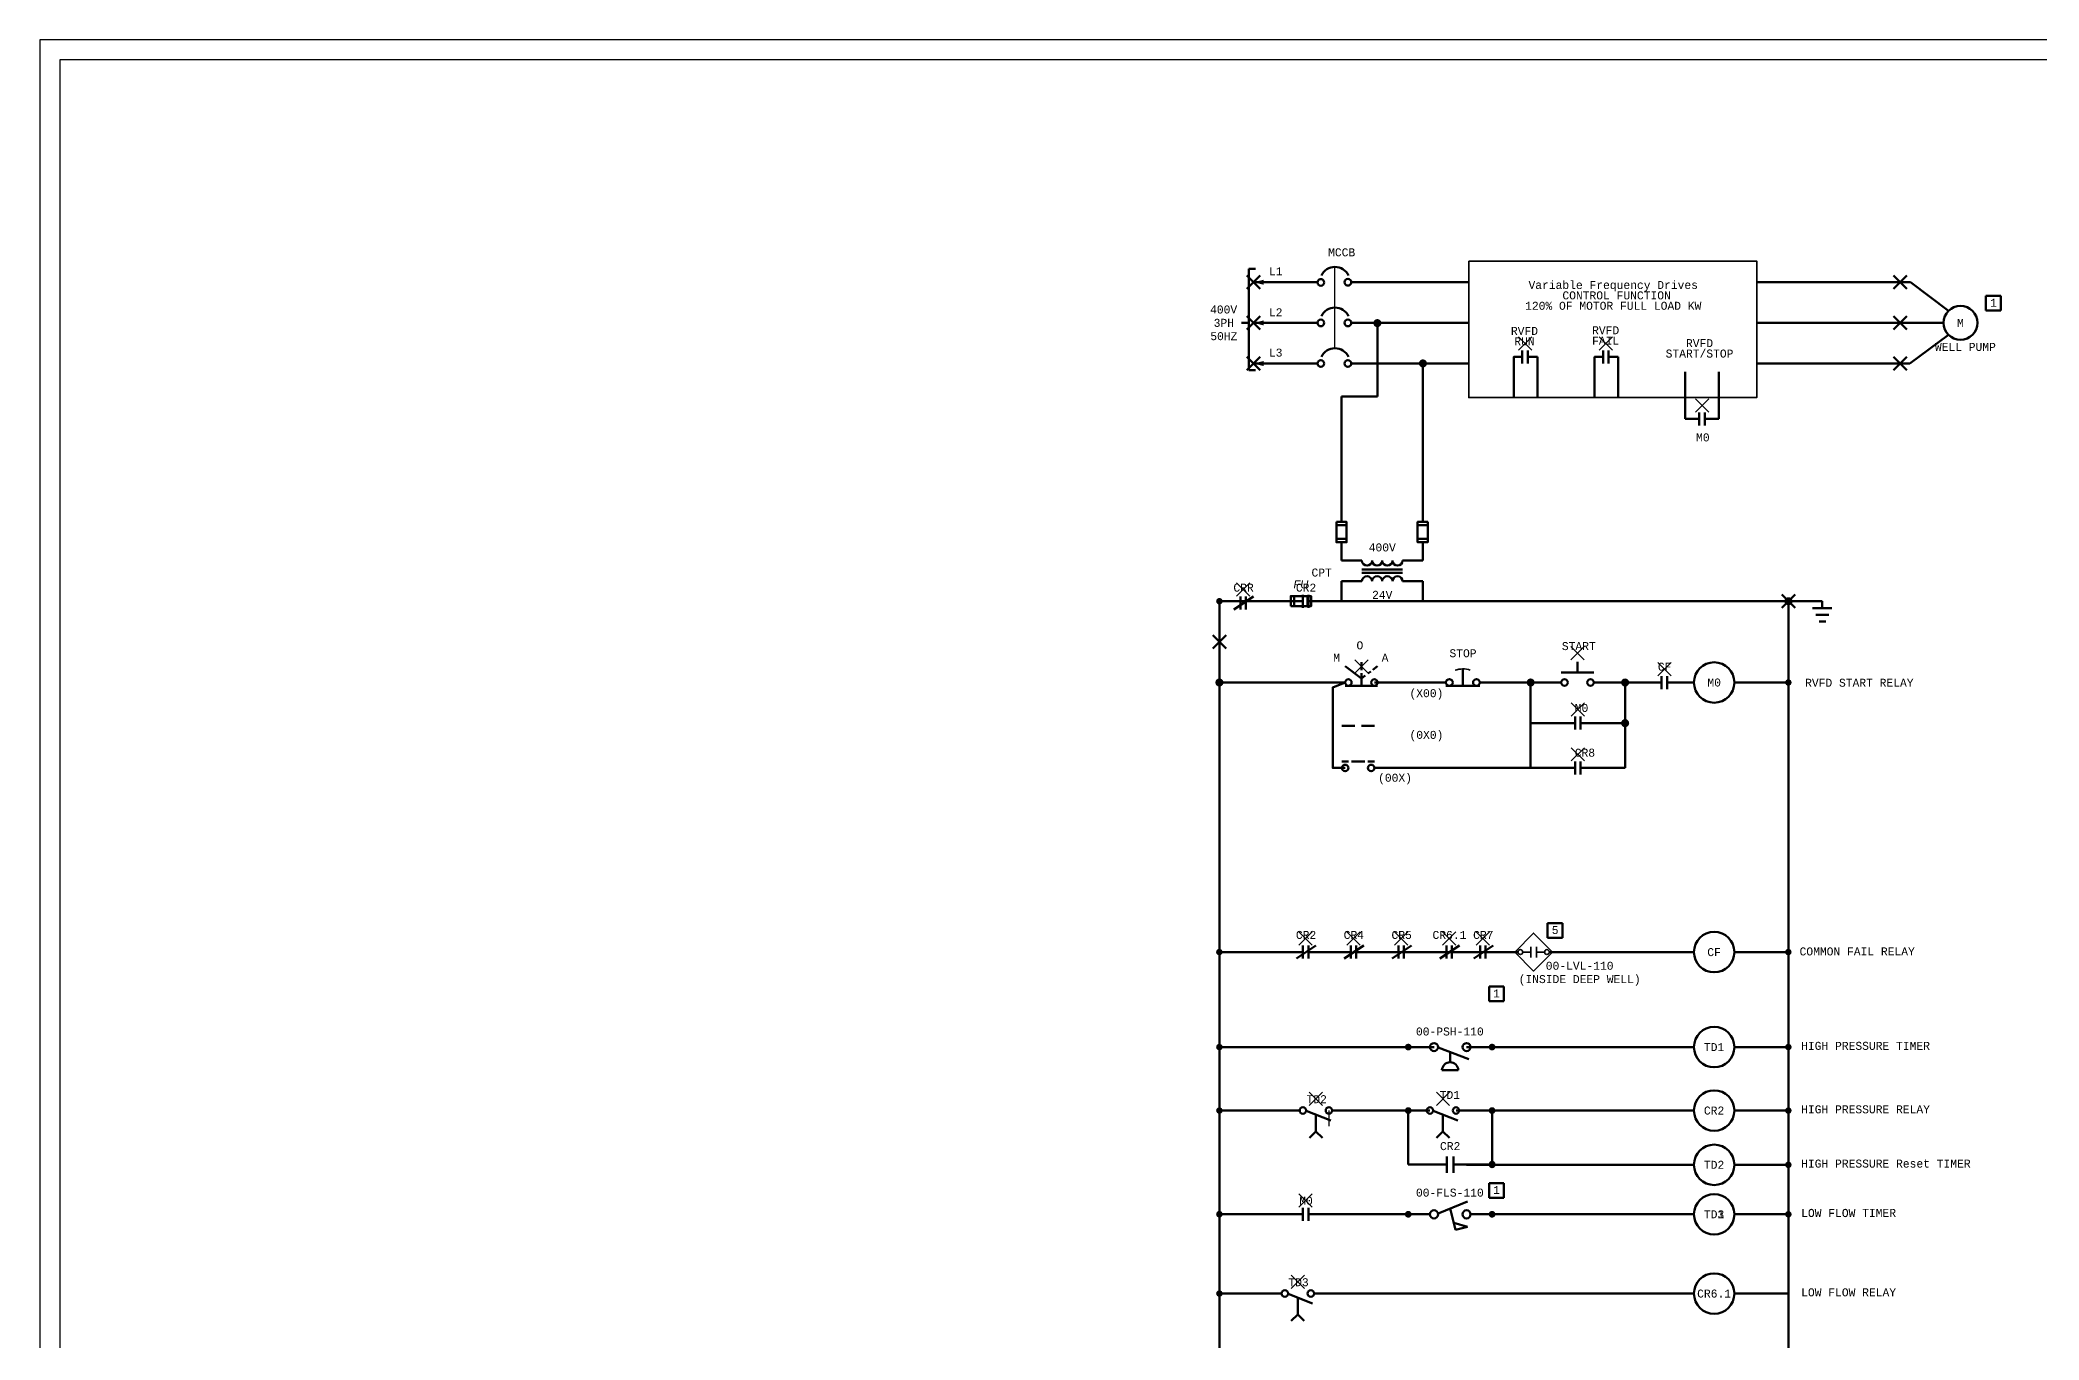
# Model space of a CAD drawing. Header units: inches. Extents: x 191440 to 383551, y 141448 to 284946.
# Drawn here: x 191784 to 191814.04, y 141509.04 to 141528.57 of the extents above; entities that cross this region are included whole.
import ezdxf
from ezdxf.enums import TextEntityAlignment as Align

# ---------------------------------------------------------------- set-up
doc = ezdxf.new("R2010")
doc.units = ezdxf.units.IN
doc.header["$MEASUREMENT"] = 0
doc.header["$PDMODE"] = 3
doc.header["$PDSIZE"] = 0.1
doc.linetypes.add('HIDDEN', pattern=[9.525, 6.35, -3.175])
for name, color, linetype, lineweight in [('E-ANNO-SYMB-1', 1, 'Continuous', 211), ('E-ANNO-TEXT-2', 7, 'Continuous', 211), ('E-ANNO-TEXT-2 @ 1 (1)', 7, 'Continuous', 211), ('E-SCHM-LINE', 4, 'Continuous', 50), ('E-SCHM-SYMB', 1, 'Continuous', 50)]:
    doc.layers.add(name, color=color, linetype=linetype, lineweight=lineweight)
doc.layers.add('G-NPLT', color=252, linetype='Continuous', lineweight=25, plot=False)
doc.styles.add('MONOSPACE', font='monosi.ttf', dxfattribs={"width": 0.9999})

# ---------------------------------------------------------------- blocks, each defined once
blk = doc.blocks.new('MOTOR_2')
at = {"layer": 'E-SCHM-SYMB', "linetype": 'Continuous', "lineweight": 50}
blk.add_circle((0.06, -2.53), 2.5, dxfattribs=at)
blk = doc.blocks.new('SCM04_2')
at = {"layer": 'E-SCHM-SYMB', "linetype": 'Continuous', "lineweight": 50}
for p, q in [((0, 0), (0, -25.4)), ((-36.576, -25.4), (36.576, -25.4)), ((25.4, -50.8), (-23.876, -50.8)), ((-11.176, -76.2), (14.224, -76.2))]:
    blk.add_line(p, q, dxfattribs=at)
blk = doc.blocks.new('DOT_2')
at = {"layer": 'E-SCHM-SYMB', "linetype": 'Continuous', "lineweight": 50}
h = blk.add_hatch(color=256, dxfattribs=at)
edge = h.paths.add_edge_path()
edge.add_arc((0.83, 0.12), 0.502, 0, 360)
blk = doc.blocks.new('CC_2')
at = {"layer": 'E-SCHM-SYMB', "linetype": 'Continuous', "lineweight": 50}
blk.add_blockref('DOT_2', (-0.832, -0.118), dxfattribs=at)
blk = doc.blocks.new('SCM01_2')
at = {"layer": 'E-SCHM-SYMB', "linetype": 'Continuous', "lineweight": 50, "xscale": 25.4, "yscale": 25.4, "zscale": 25.4}
blk.add_blockref('CC_2', (0, 0), dxfattribs=at)
blk = doc.blocks.new('SC02A')
at = {"layer": 'E-SCHM-SYMB', "linetype": 'Continuous', "lineweight": 50}
for p, q in [((76.1746, 46.9646), (76.1746, 96.52)), ((-0.0254, 46.9646), (152.3746, 46.9646))]:
    blk.add_line(p, q, dxfattribs=at)
for centre in [(15.24, 0), (137.16, 0)]:
    blk.add_circle(centre, 15.24, dxfattribs=at)
at = {"layer": 'E-SCHM-SYMB', "linetype": 'Continuous', "lineweight": 25}
blk.add_point((76.2, 137.8458), dxfattribs=at)
blk = doc.blocks.new('SC04E')
at = {"layer": 'E-SCHM-SYMB', "linetype": 'Continuous', "lineweight": 50}
for p, q in [((0, -30.48), (0, 30.48)), ((25.4, -30.48), (25.4, 30.48))]:
    blk.add_line(p, q, dxfattribs=at)
at = {"layer": 'E-SCHM-SYMB', "linetype": 'Continuous', "lineweight": 25}
blk.add_point((12.7, 63.5), dxfattribs=at)
blk = doc.blocks.new('SC04C')
at = {"layer": 'E-SCHM-SYMB', "linetype": 'Continuous', "lineweight": 50}
for p, q in [((-30.48, -30.48), (60.96, 30.48)), ((0, -30.48), (0, 30.48)), ((25.4, -30.48), (25.4, 30.48))]:
    blk.add_line(p, q, dxfattribs=at)
at = {"layer": 'E-SCHM-SYMB', "linetype": 'Continuous', "lineweight": 25}
blk.add_point((12.7, 63.5), dxfattribs=at)
blk = doc.blocks.new('SC02B')
at = {"layer": 'E-SCHM-SYMB', "linetype": 'Continuous', "lineweight": 50}
for p, q in [((76.2, -15.4432), (76.2, 34.1376)), ((0, -15.4432), (152.4, -15.4432))]:
    blk.add_line(p, q, dxfattribs=at)
for centre in [(15.24, 0), (137.16, 0)]:
    blk.add_circle(centre, 15.24, dxfattribs=at)
at = {"layer": 'E-SCHM-SYMB', "linetype": 'Continuous', "lineweight": 25}
blk.add_point((76.2, 75.4634), dxfattribs=at)
blk = doc.blocks.new('FUSE_3')
at = {"layer": 'E-SCHM-SYMB', "color": 1, "linetype": 'Continuous', "lineweight": 50}
for p, q in [((0.5, 0.75), (0.5, -0.75)), ((2.5, -0.75), (2.5, 0.75))]:
    blk.add_line(p, q, dxfattribs=at)
at = {"layer": 'E-SCHM-SYMB', "color": 1, "linetype": 'Continuous', "lineweight": 50, "flags": 128}
blk.add_lwpolyline([(0, -0.75), (0, 0.75), (3, 0.75), (3, -0.75), (0, -0.75)], dxfattribs=at)
blk = doc.blocks.new('*U263')
at = {"layer": 'E-SCHM-SYMB', "color": 1, "linetype": 'Continuous', "lineweight": 50}
for centre in [(-2.25, 0.38), (-0.75, 0.38), (0.75, 0.38), (2.25, 0.38)]:
    blk.add_arc(centre, 0.75, 180, 0, dxfattribs=at)
blk = doc.blocks.new('SC05D')
at = {"layer": 'E-SCHM-SYMB', "linetype": 'Continuous', "lineweight": 35}
for p, q in [((76.2, 0), (38.1, 0)), ((76.2, 25.4), (76.2, -25.4)), ((101.6, 25.4), (101.6, -25.4)), ((139.7, 0), (101.6, 0))]:
    blk.add_line(p, q, dxfattribs=at)
at = {"layer": 'E-SCHM-SYMB', "linetype": 'Continuous', "lineweight": 35, "flags": 128}
blk.add_lwpolyline([(0, 0), (88.9, 88.9), (177.8, 0), (88.9, -88.9)], close=True, dxfattribs=at)
at = {"layer": 'E-SCHM-SYMB', "linetype": 'Continuous', "lineweight": 35}
for centre in [(26.7, 0), (151.2, 0)]:
    blk.add_circle(centre, 11.4, dxfattribs=at)
blk = doc.blocks.new('SC04F')
at = {"layer": 'E-SCHM-SYMB', "linetype": 'Continuous', "lineweight": 50}
for p, q in [((30.4, -1.4), (145.6, -45.9)), ((76.1, -97.6), (76.1, -19))]:
    blk.add_line(p, q, dxfattribs=at)
at = {"layer": 'E-SCHM-SYMB', "linetype": 'Continuous', "lineweight": 50, "flags": 128}
blk.add_lwpolyline([(45.5, -128.2), (76.1, -97.6), (106.7, -128.2)], dxfattribs=at)
at = {"layer": 'E-SCHM-SYMB', "linetype": 'Continuous', "lineweight": 50}
for centre in [(15.2, 0), (137.2, 0)]:
    blk.add_circle(centre, 15.2, dxfattribs=at)
at = {"layer": 'E-SCHM-SYMB', "linetype": 'Continuous', "lineweight": 25}
blk.add_point((76.2, 54.4), dxfattribs=at)
blk = doc.blocks.new('SC06B')
at = {"layer": 'E-SCHM-SYMB', "linetype": 'Continuous', "lineweight": 50}
for p, q in [((30.6, -1.4), (145.7, -45.8)), ((76.2, -18.9), (76.2, -57)), ((44.9, -86.3), (105.8, -86.4))]:
    blk.add_line(p, q, dxfattribs=at)
for centre in [(15.2, 0), (137.2, 0)]:
    blk.add_circle(centre, 15.2, dxfattribs=at)
blk.add_arc((75.4, -87.5), 30.5, 2.02394, 177.82004, dxfattribs=at)

msp = doc.modelspace()

# ---------------------------------------------------------------- hatches: boundary and pattern name
at = {"layer": 'E-SCHM-SYMB', "linetype": 'Continuous', "lineweight": 50}
h = msp.add_hatch(color=1, dxfattribs=at)
edge = h.paths.add_edge_path()
edge.add_arc((191804.09743, 141524.32119), 0.06107, 0, 360)
h = msp.add_hatch(color=1, dxfattribs=at)
edge = h.paths.add_edge_path()
edge.add_arc((191804.78244, 141523.7159), 0.06107, 0, 360)
at = {"layer": 'E-SCHM-SYMB'}
h = msp.add_hatch(color=256, dxfattribs=at)
edge = h.paths.add_edge_path()
edge.add_arc((191801.72375, 141520.14302), 0.04903, 0, 360)
h = msp.add_hatch(color=256, dxfattribs=at)
edge = h.paths.add_edge_path()
edge.add_arc((191801.72375, 141520.14302), 0.04903, 0, 360)
h = msp.add_hatch(color=256, dxfattribs=at)
edge = h.paths.add_edge_path()
edge.add_arc((191801.72375, 141520.14302), 0.04903, 0, 360)
at = {"layer": 'E-SCHM-SYMB', "linetype": 'Continuous', "lineweight": 50}
h = msp.add_hatch(color=256, dxfattribs=at)
edge = h.paths.add_edge_path()
edge.add_arc((191810.27525, 141520.14277), 0.06107, 0, 360)
at = {"layer": 'E-SCHM-SYMB'}
h = msp.add_hatch(color=256, dxfattribs=at)
edge = h.paths.add_edge_path()
edge.add_arc((191810.27378, 141520.14299), 0.04903, 0, 360)
h = msp.add_hatch(color=256, dxfattribs=at)
edge = h.paths.add_edge_path()
edge.add_arc((191810.27378, 141520.14299), 0.04903, 0, 360)
h = msp.add_hatch(color=256, dxfattribs=at)
edge = h.paths.add_edge_path()
edge.add_arc((191810.27378, 141520.14299), 0.04903, 0, 360)
h = msp.add_hatch(color=256, dxfattribs=at)
edge = h.paths.add_edge_path()
edge.add_arc((191810.27378, 141520.14299), 0.04903, 0, 360)
h = msp.add_hatch(color=256, dxfattribs=at)
edge = h.paths.add_edge_path()
edge.add_arc((191810.27378, 141520.14299), 0.04903, 0, 360)
h = msp.add_hatch(color=256, dxfattribs=at)
edge = h.paths.add_edge_path()
edge.add_arc((191801.72365, 141518.92162), 0.06107, 0, 360)
h = msp.add_hatch(color=256, dxfattribs=at)
edge = h.paths.add_edge_path()
edge.add_arc((191806.40091, 141518.92162), 0.06107, 0, 360)
h = msp.add_hatch(color=256, dxfattribs=at)
edge = h.paths.add_edge_path()
edge.add_arc((191807.82091, 141518.92162), 0.06107, 0, 360)
h = msp.add_hatch(color=256, dxfattribs=at)
edge = h.paths.add_edge_path()
edge.add_arc((191810.27378, 141518.92162), 0.04903, 0, 360)
h = msp.add_hatch(color=256, dxfattribs=at)
edge = h.paths.add_edge_path()
edge.add_arc((191807.82091, 141518.31089), 0.06107, 0, 360)
h = msp.add_hatch(color=256, dxfattribs=at)
edge = h.paths.add_edge_path()
edge.add_arc((191801.72283, 141514.87152), 0.04903, 0, 360)
h = msp.add_hatch(color=256, dxfattribs=at)
edge = h.paths.add_edge_path()
edge.add_arc((191810.27296, 141514.87152), 0.04903, 0, 360)
h = msp.add_hatch(color=256, dxfattribs=at)
edge = h.paths.add_edge_path()
edge.add_arc((191801.72375, 141513.44444), 0.04903, 0, 360)
h = msp.add_hatch(color=256, dxfattribs=at)
edge = h.paths.add_edge_path()
edge.add_arc((191804.56177, 141513.44441), 0.05107, 0, 360)
h = msp.add_hatch(color=256, dxfattribs=at)
edge = h.paths.add_edge_path()
edge.add_arc((191805.82141, 141513.44441), 0.05107, 0, 360)
h = msp.add_hatch(color=256, dxfattribs=at)
edge = h.paths.add_edge_path()
edge.add_arc((191810.27378, 141513.44441), 0.04903, 0, 360)
h = msp.add_hatch(color=256, dxfattribs=at)
edge = h.paths.add_edge_path()
edge.add_arc((191801.72375, 141512.49082), 0.04903, 0, 360)
h = msp.add_hatch(color=256, dxfattribs=at)
edge = h.paths.add_edge_path()
edge.add_arc((191804.56177, 141512.49079), 0.05107, 0, 360)
h = msp.add_hatch(color=256, dxfattribs=at)
edge = h.paths.add_edge_path()
edge.add_arc((191805.82141, 141512.49079), 0.05107, 0, 360)
h = msp.add_hatch(color=256, dxfattribs=at)
edge = h.paths.add_edge_path()
edge.add_arc((191810.27378, 141512.49079), 0.04903, 0, 360)
h = msp.add_hatch(color=256, dxfattribs=at)
edge = h.paths.add_edge_path()
edge.add_arc((191805.82141, 141511.68501), 0.05107, 0, 360)
h = msp.add_hatch(color=256, dxfattribs=at)
edge = h.paths.add_edge_path()
edge.add_arc((191805.82141, 141511.67559), 0.05107, 0, 360)
h = msp.add_hatch(color=256, dxfattribs=at)
edge = h.paths.add_edge_path()
edge.add_arc((191810.27378, 141511.67559), 0.04903, 0, 360)
h = msp.add_hatch(color=256, dxfattribs=at)
edge = h.paths.add_edge_path()
edge.add_arc((191801.72375, 141510.93482), 0.04903, 0, 360)
h = msp.add_hatch(color=256, dxfattribs=at)
edge = h.paths.add_edge_path()
edge.add_arc((191801.72375, 141510.93205), 0.04903, 0, 360)
h = msp.add_hatch(color=256, dxfattribs=at)
edge = h.paths.add_edge_path()
edge.add_arc((191801.72375, 141510.93205), 0.04903, 0, 360)
h = msp.add_hatch(color=256, dxfattribs=at)
edge = h.paths.add_edge_path()
edge.add_arc((191804.56177, 141510.93202), 0.05107, 0, 360)
h = msp.add_hatch(color=256, dxfattribs=at)
edge = h.paths.add_edge_path()
edge.add_arc((191804.56177, 141510.93202), 0.05107, 0, 360)
h = msp.add_hatch(color=256, dxfattribs=at)
edge = h.paths.add_edge_path()
edge.add_arc((191805.82141, 141510.93202), 0.05107, 0, 360)
h = msp.add_hatch(color=256, dxfattribs=at)
edge = h.paths.add_edge_path()
edge.add_arc((191805.82141, 141510.93202), 0.05107, 0, 360)
h = msp.add_hatch(color=256, dxfattribs=at)
edge = h.paths.add_edge_path()
edge.add_arc((191810.27378, 141510.93202), 0.04903, 0, 360)
h = msp.add_hatch(color=256, dxfattribs=at)
edge = h.paths.add_edge_path()
edge.add_arc((191810.27378, 141510.93202), 0.04903, 0, 360)
h = msp.add_hatch(color=256, dxfattribs=at)
edge = h.paths.add_edge_path()
edge.add_arc((191801.72375, 141509.74124), 0.04903, 0, 360)

# ---------------------------------------------------------------- linework, layer by layer
at = {"color": 1, "linetype": 'HIDDEN', "ltscale": 0.1}
msp.add_line((191803.36998, 141512.49087), (191803.36998, 141512.25721), dxfattribs=at)
msp.add_lwpolyline([(191841.5, 141528.57459), (191784, 141528.57459), (191784, 141489.07459), (191841.5, 141489.07459), (191841.5, 141528.57459)])
msp.add_lwpolyline([(191841.2, 141528.27459), (191784.3, 141528.27459), (191784.3, 141489.37459), (191841.2, 141489.37459)], close=True)
at = {"layer": 'E-ANNO-SYMB-1'}
for p, q in [((191802.26561, 141525.13869), (191802.16383, 141525.13869)), ((191802.16383, 141525.13869), (191802.16383, 141523.61188)), ((191802.16383, 141524.32602), (191802.05461, 141524.32602)), ((191802.16383, 141523.61188), (191802.26561, 141523.61188))]:
    msp.add_line(p, q, dxfattribs=at)
at = {"layer": 'E-SCHM-LINE'}
for p, q in [((191802.23849, 141524.93511), (191803.19722, 141524.93511)), ((191805.4706, 141524.9356), (191803.70615, 141524.9356)), ((191810.5926, 141524.93527, -45.34939), (191809.79946, 141524.93527, -45.34939)), ((191810.5926, 141524.93527, -45.34939), (191812.10878, 141524.93511, 45.34939)), ((191812.10878, 141524.93511, 45.34939), (191812.68022, 141524.50432, 45.34939)), ((191802.23849, 141524.32439), (191803.19722, 141524.32439)), ((191805.4706, 141524.32585), (191803.70587, 141524.32585)), ((191804.09743, 141524.32585), (191804.09743, 141523.21716)), ((191809.79946, 141524.32444, 45.34939), (191810.59232, 141524.32439, 45.34939)), ((191810.59232, 141524.32439, 45.34939), (191812.60569, 141524.32439, 45.34939)), ((191812.101, 141523.71366, 45.34939), (191812.68022, 141524.14445, 45.34939)), ((191802.23849, 141523.71366), (191803.19722, 141523.71366)), ((191805.4706, 141523.71421), (191803.70633, 141523.71421)), ((191804.78239, 141523.71548), (191804.78239, 141521.33532)), ((191806.148, 141523.5982, -45.34939), (191806.148, 141523.20283, -45.34939)), ((191806.35752, 141523.81354, -45.34939), (191806.50355, 141523.81354, -45.34939)), ((191806.50355, 141523.81354, -45.34939), (191806.50355, 141523.5982, -45.34939)), ((191806.50355, 141523.5982, -45.34939), (191806.50355, 141523.20283, -45.34939)), ((191807.3615, 141523.5982, -45.34939), (191807.3615, 141523.20283, -45.34939)), ((191807.57103, 141523.81354, -45.34939), (191807.71706, 141523.81354, -45.34939)), ((191807.71706, 141523.81354, -45.34939), (191807.71706, 141523.5982, -45.34939)), ((191807.71706, 141523.5982, -45.34939), (191807.71706, 141523.20283, -45.34939)), ((191810.59277, 141523.71366, 45.34939), (191809.79946, 141523.71366, 45.34939)), ((191810.59277, 141523.71366, 45.34939), (191812.101, 141523.71366, 45.34939)), ((191808.7237, 141522.88151, -45.34939), (191808.7237, 141523.58762, -45.34939)), ((191809.2306, 141522.88151, -45.34939), (191809.2306, 141523.58762, -45.34939)), ((191803.55855, 141523.21716), (191803.55855, 141521.33532)), ((191804.09743, 141523.21716), (191803.55855, 141523.21716)), ((191808.93565, 141522.88151, -45.34939), (191808.7237, 141522.88151, -45.34939)), ((191809.2306, 141522.88151, -45.34939), (191809.01708, 141522.88151, -45.34939)), ((191803.55855, 141520.75379), (191803.55855, 141521.02996)), ((191804.77926, 141521.02996), (191804.77926, 141520.75379)), ((191803.55781, 141520.44178), (191803.55781, 141520.14306)), ((191804.77926, 141520.14307), (191804.77926, 141520.44178)), ((191802.04019, 141520.14306), (191801.72365, 141520.14306)), ((191801.72365, 141492.38517), (191801.72365, 141520.14306)), ((191802.04019, 141520.14306), (191801.72365, 141520.14306)), ((191802.04019, 141520.14306), (191801.72365, 141520.14306)), ((191802.97912, 141520.14306), (191801.72365, 141520.14306)), ((191802.97912, 141520.14306), (191801.72365, 141520.14306)), ((191802.97912, 141520.14306), (191801.72365, 141520.14306)), ((191802.4612, 141520.14306), (191801.72365, 141520.14306)), ((191802.4612, 141520.14306), (191801.72365, 141520.14306)), ((191802.79565, 141520.14306), (191802.12162, 141520.14306)), ((191802.97912, 141520.14306), (191802.12162, 141520.14306)), ((191802.97912, 141520.14306), (191802.12162, 141520.14306)), ((191803.06055, 141520.14299), (191804.88848, 141520.14299)), ((191803.06055, 141520.14299), (191804.88848, 141520.14299)), ((191803.06055, 141520.14299), (191805.4992, 141520.14299)), ((191803.06055, 141520.14299), (191805.4992, 141520.14299)), ((191803.06055, 141520.14299), (191805.4992, 141520.14299)), ((191803.55781, 141520.14306), (191803.10101, 141520.14306)), ((191804.77926, 141520.14306), (191810.27525, 141520.14306)), ((191805.4992, 141520.14299), (191808.85477, 141520.14299)), ((191805.4992, 141520.14299), (191808.85477, 141520.14299)), ((191805.4992, 141520.14299), (191808.85477, 141520.14299)), ((191805.4992, 141520.14299), (191808.85477, 141520.14299)), ((191805.4992, 141520.14299), (191808.85477, 141520.14299)), ((191809.46244, 141520.14299), (191810.27378, 141520.14299)), ((191809.46244, 141520.14299), (191810.27378, 141520.14299)), ((191809.46244, 141520.14299), (191810.27378, 141520.14299)), ((191809.46244, 141520.14299), (191810.27378, 141520.14299)), ((191809.46244, 141520.14299), (191810.27378, 141520.14299)), ((191810.2732, 141520.14175), (191810.78213, 141520.14175)), ((191810.27378, 141492.38517), (191810.27525, 141520.14306)), ((191802.40207, 141518.92162), (191801.71925, 141518.92162)), ((191803.61281, 141518.92162), (191802.35354, 141518.92162)), ((191804.05253, 141518.92162), (191805.12834, 141518.92162)), ((191805.63728, 141518.92162), (191806.86055, 141518.92162)), ((191806.40091, 141517.6376), (191806.40091, 141518.92162)), ((191807.34913, 141518.92162), (191808.17203, 141518.92162)), ((191807.38537, 141518.92162), (191807.82091, 141518.92162)), ((191807.38537, 141518.92162), (191807.82091, 141518.92162)), ((191807.82091, 141517.6376), (191807.82091, 141518.92162)), ((191807.82091, 141518.92162), (191808.36955, 141518.92162)), ((191807.90234, 141518.92162), (191808.36955, 141518.92162)), ((191808.45098, 141518.92162), (191808.85477, 141518.92162)), ((191809.46244, 141518.92162), (191810.27378, 141518.92162)), ((191807.06768, 141518.31089), (191806.40091, 141518.31089)), ((191807.14911, 141518.31089), (191807.82091, 141518.31089)), ((191804.0529, 141517.6376), (191807.06768, 141517.6376)), ((191807.14911, 141517.6376), (191807.82091, 141517.6376)), ((191810.27506, 141494.565), (191810.27506, 141516.3273)), ((191802.97912, 141514.87152), (191801.72283, 141514.87152)), ((191803.06055, 141514.87164), (191803.69755, 141514.87164)), ((191806.2101, 141514.87152), (191803.77898, 141514.87152)), ((191808.85477, 141514.87152), (191806.68239, 141514.87152)), ((191810.27293, 141514.87152), (191809.46244, 141514.87152)), ((191803.06055, 141513.44441), (191801.72365, 141513.44448)), ((191803.06055, 141513.44441), (191804.94955, 141513.44441)), ((191805.43813, 141513.44441), (191808.85477, 141513.44441)), ((191809.46244, 141513.44441), (191810.27378, 141513.44441)), ((191802.93026, 141512.49087), (191801.72365, 141512.49087)), ((191803.41884, 141512.49079), (191804.88848, 141512.49079)), ((191804.56177, 141511.67892), (191804.56177, 141512.49079)), ((191805.27934, 141512.49079), (191808.85477, 141512.49079)), ((191805.82141, 141511.67892), (191805.82141, 141512.49079)), ((191809.46244, 141512.49079), (191810.27378, 141512.49079)), ((191805.1409, 141511.67892), (191804.56177, 141511.67892)), ((191805.24228, 141511.67892), (191805.82141, 141511.67892)), ((191805.43813, 141511.67559), (191808.85477, 141511.67559)), ((191809.46244, 141511.67559), (191810.27378, 141511.67559)), ((191802.97912, 141510.93209), (191801.72365, 141510.93209)), ((191802.97912, 141510.93209), (191801.72365, 141510.93209)), ((191803.06055, 141510.93202), (191804.88848, 141510.93202)), ((191803.06055, 141510.93202), (191804.88848, 141510.93202)), ((191805.4992, 141510.93202), (191808.85477, 141510.93202)), ((191805.4992, 141510.93202), (191808.85477, 141510.93202)), ((191809.46244, 141510.93202), (191810.27378, 141510.93202)), ((191809.46244, 141510.93202), (191810.27378, 141510.93202)), ((191802.65738, 141509.74128), (191801.72365, 141509.74128)), ((191803.14596, 141509.74121), (191804.88848, 141509.74121)), ((191804.88848, 141509.74121), (191808.85477, 141509.74121)), ((191809.46244, 141509.74121), (191810.27378, 141509.74121))]:
    msp.add_line(p, q, dxfattribs=at)
at = {"layer": 'E-SCHM-LINE', "elevation": -45.34939, "flags": 128}
for points in [[(191806.27609, 141523.81354), (191806.148, 141523.81354), (191806.148, 141523.5982)], [(191807.4896, 141523.81354), (191807.3615, 141523.81354), (191807.3615, 141523.5982)]]:
    msp.add_lwpolyline(points, dxfattribs=at)
at = {"layer": 'E-SCHM-LINE'}
for points in [[(191802.39117, 141524.89694), (191802.23849, 141524.93511), (191802.39117, 141524.97328)], [(191802.39117, 141524.28622), (191802.23849, 141524.32439), (191802.39117, 141524.36256)], [(191802.39117, 141523.67549), (191802.23849, 141523.71366), (191802.39117, 141523.75184)]]:
    msp.add_solid(points, dxfattribs=at)
at = {"layer": 'E-SCHM-SYMB', "linetype": 'HIDDEN', "lineweight": 25}
msp.add_line((191803.45994, 141523.94279), (191803.45994, 141525.16424), dxfattribs=at)
at = {"layer": 'E-SCHM-SYMB'}
for p, q in [((191813.24388, 141524.73166, 45.34939), (191813.24388, 141524.50989, 45.34939)), ((191813.24388, 141524.73166, 45.34939), (191813.46565, 141524.73166, 45.34939)), ((191813.46565, 141524.50989, 45.34939), (191813.24388, 141524.50989, 45.34939)), ((191813.46565, 141524.73166, 45.34939), (191813.46565, 141524.50989, 45.34939)), ((191803.85708, 141518.98289), (191803.61279, 141519.16611)), ((191803.85708, 141519.10575), (191803.85708, 141519.22662)), ((191803.95327, 141519.05506), (191803.99908, 141519.08936)), ((191804.03022, 141519.11267), (191804.10137, 141519.16611)), ((191803.85708, 141518.98289), (191803.85708, 141519.0631)), ((191803.85708, 141518.98289), (191803.9148, 141519.02605)), ((191806.65661, 141515.30696), (191806.65661, 141515.08519)), ((191806.65661, 141515.30696), (191806.87838, 141515.30696)), ((191806.87838, 141515.30696), (191806.87838, 141515.08519)), ((191806.87838, 141515.08519), (191806.65661, 141515.08519)), ((191805.77612, 141514.35461), (191805.77612, 141514.13284)), ((191805.77612, 141514.35461), (191805.99789, 141514.35461)), ((191805.99789, 141514.35461), (191805.99789, 141514.13284)), ((191805.99789, 141514.13284), (191805.77612, 141514.13284)), ((191805.1409, 141511.55727), (191805.1409, 141511.80058)), ((191805.1409, 141511.55727), (191805.1409, 141511.80058)), ((191805.24228, 141511.55727), (191805.24228, 141511.80058)), ((191805.24228, 141511.55727), (191805.24228, 141511.80058)), ((191805.77612, 141511.40185), (191805.77612, 141511.18008)), ((191805.77612, 141511.40185), (191805.99789, 141511.40185)), ((191805.99789, 141511.40185), (191805.99789, 141511.18008)), ((191805.99789, 141511.18008), (191805.77612, 141511.18008)), ((191805.99789, 141511.18008), (191805.77612, 141511.18008))]:
    msp.add_line(p, q, dxfattribs=at)
at = {"layer": 'E-SCHM-SYMB', "color": 1, "linetype": 'Continuous', "lineweight": 50}
for p, q in [((191803.86569, 141520.75379), (191803.55855, 141520.75379)), ((191803.86569, 141520.62039), (191804.47641, 141520.62039)), ((191804.47641, 141520.75379), (191804.77926, 141520.75379)), ((191803.86569, 141520.44178), (191803.55781, 141520.44178)), ((191803.86569, 141520.5695), (191804.47641, 141520.5695)), ((191804.47641, 141520.44178), (191804.77926, 141520.44178))]:
    msp.add_line(p, q, dxfattribs=at)
at = {"layer": 'E-SCHM-SYMB', "linetype": 'Continuous', "lineweight": 50}
for p, q in [((191802.97912, 141520.04535), (191802.97912, 141520.24078)), ((191802.97912, 141520.04535), (191802.97912, 141520.24078)), ((191802.97912, 141520.04535), (191802.97912, 141520.24078)), ((191802.97912, 141520.04535), (191802.97912, 141520.24078)), ((191802.97912, 141520.04535), (191802.97912, 141520.24078)), ((191803.06055, 141520.04535), (191803.06055, 141520.24078)), ((191803.06055, 141520.04535), (191803.06055, 141520.24078)), ((191803.06055, 141520.04535), (191803.06055, 141520.24078)), ((191803.06055, 141520.04535), (191803.06055, 141520.24078)), ((191803.06055, 141520.04535), (191803.06055, 141520.24078)), ((191805.38281, 141518.87004), (191805.38281, 141519.12598)), ((191805.12834, 141518.87004), (191805.63728, 141518.87004)), ((191803.56404, 141518.27133), (191803.75947, 141518.27133)), ((191803.85718, 141518.27133), (191804.05261, 141518.27133)), ((191803.56432, 141517.73548), (191803.66285, 141517.73548)), ((191803.70674, 141517.73548), (191803.91113, 141517.73548)), ((191803.95258, 141517.73548), (191804.0529, 141517.73548)), ((191802.97912, 141510.83438), (191802.97912, 141511.02981)), ((191802.97912, 141510.83438), (191802.97912, 141511.02981)), ((191803.06055, 141510.83438), (191803.06055, 141511.02981)), ((191803.06055, 141510.83438), (191803.06055, 141511.02981)), ((191805.00922, 141510.94425), (191805.4502, 141511.12473)), ((191805.00922, 141510.94425), (191805.4502, 141511.12473)), ((191805.19385, 141511.01961), (191805.27266, 141510.69833)), ((191805.19385, 141511.01961), (191805.27266, 141510.69833)), ((191805.45398, 141510.74279), (191805.24711, 141510.80297)), ((191805.45398, 141510.74279), (191805.24711, 141510.80297)), ((191805.27277, 141510.69835), (191805.45398, 141510.74279)), ((191805.27277, 141510.69835), (191805.45398, 141510.74279))]:
    msp.add_line(p, q, dxfattribs=at)
at = {"layer": 'E-SCHM-SYMB', "color": 1, "lineweight": 35, "elevation": -45.34939, "flags": 128}
msp.add_lwpolyline([(191805.4706, 141525.25235), (191809.79946, 141525.25235), (191809.79946, 141523.20283), (191805.4706, 141523.20283)], close=True, dxfattribs=at)
at = {"layer": 'E-SCHM-SYMB', "flags": 128}
msp.add_lwpolyline([(191803.61318, 141518.92012), (191803.42791, 141518.84887), (191803.42791, 141517.6376), (191803.61343, 141517.6376)], dxfattribs=at)
at = {"layer": 'E-SCHM-SYMB', "linetype": 'Continuous', "lineweight": 50}
for centre, radius in [((191803.24811, 141524.93235), 0.05089), ((191803.65526, 141524.93511), 0.05089), ((191803.24811, 141524.32439), 0.05089), ((191803.65526, 141524.32439), 0.05089), ((191803.24811, 141523.71366), 0.05089), ((191803.65526, 141523.71366), 0.05089), ((191805.17923, 141518.92162), 0.05089), ((191805.58638, 141518.92162), 0.05089), ((191803.61318, 141517.6376), 0.04886), ((191804.00404, 141517.6376), 0.04886), ((191804.94955, 141510.93202), 0.06107), ((191804.94955, 141510.93202), 0.06107), ((191805.43813, 141510.93202), 0.06107), ((191805.43813, 141510.93202), 0.06107)]:
    msp.add_circle(centre, radius, dxfattribs=at)
at = {"layer": 'E-SCHM-SYMB'}
for centre in [(191809.1586, 141518.92162), (191809.1586, 141514.87152), (191809.1586, 141513.44441), (191809.1586, 141512.49079), (191809.1586, 141511.67559), (191809.1586, 141510.93202), (191809.1586, 141510.93202), (191809.1586, 141509.74121)]:
    msp.add_circle(centre, 0.30384, dxfattribs=at)
at = {"layer": 'E-SCHM-SYMB', "linetype": 'Continuous', "lineweight": 50}
for centre in [(191803.45994, 141524.93776), (191803.45994, 141524.32704), (191803.45994, 141523.71632)]:
    msp.add_arc(centre, 0.22648, 25.989233, 154.010767, dxfattribs=at)
at = {"layer": 'E-SCHM-SYMB', "color": 1, "linetype": 'Continuous', "lineweight": 50}
for centre in [(191803.94203, 141520.44178), (191804.09475, 141520.44216), (191804.24739, 141520.44227), (191804.40007, 141520.44178)]:
    msp.add_arc(centre, 0.07634, 0, 180, dxfattribs=at)
at = {"layer": 'E-SCHM-SYMB', "linetype": 'Continuous', "lineweight": 35}
msp.add_ellipse((191805.38281, 141518.9562), major_axis=(-0.24579, 0), ratio=0.69099549, start_param=4.24934231, end_param=5.20735852, dxfattribs=at)
at = {"layer": 'E-SCHM-SYMB', "linetype": 'Continuous', "lineweight": 25}
msp.add_point((191803.01984, 141511.13844), dxfattribs=at)
at = {"layer": 'G-NPLT', "linetype": 'Continuous', "lineweight": 158}
for p in [(191802.23849, 141524.93511), (191811.9521, 141524.93511, 45.34939), (191802.23849, 141524.32439), (191811.9521, 141524.32439, 45.34939), (191802.23849, 141523.71366), (191811.9521, 141523.71366, 45.34939), (191810.27378, 141520.14306), (191801.72365, 141519.53234)]:
    msp.add_point(p, dxfattribs=at)

# ---------------------------------------------------------------- block references
at = {"layer": 'E-SCHM-SYMB', "linetype": 'Continuous', "lineweight": 50}
for name, p, xscale, yscale, zscale in [('MOTOR_2', (191812.85436, 141524.58211, 45.34939), 0.1017872406596777, 0.1017872406596777, 0.1017872406596777), ('SC04E', (191806.27609, 141523.81236, -45.34939), 0.003205897343612051, 0.003205897343612051, 0.003205897343612051), ('SC04E', (191807.4896, 141523.81236, -45.34939), 0.003205897343612051, 0.003205897343612051, 0.003205897343612051), ('SC04E', (191808.93565, 141522.87952, -45.34939), 0.003205897343612051, 0.003205897343612051, 0.003205897343612051), ('SC04C', (191802.04019, 141520.11653), 0.003205897343612051, 0.003205897343612051, 0.003205897343612051), ('SCM01_2', (191810.27126, 141520.14175), 0.004007371679514703, 0.004007371679514703, 0.004007371679514703), ('SCM04_2', (191810.78213, 141520.14175), 0.004007371679514703, 0.004007371679514703, 0.004007371679514703), ('SC04E', (191808.36955, 141518.92032), 0.003205897343612051, 0.003205897343612051, 0.003205897343612051), ('SC04E', (191807.06768, 141518.31089), 0.003205897343612051, 0.003205897343612051, 0.003205897343612051), ('SC04E', (191807.06768, 141517.639), 0.003205897343612051, 0.003205897343612051, 0.003205897343612051), ('SC04C', (191802.97912, 141514.87164), 0.003205897343612051, 0.003205897343612051, 0.003205897343612051), ('SC04C', (191803.69755, 141514.87157), 0.003205897343612051, 0.003205897343612051, 0.003205897343612051), ('SC04C', (191804.41597, 141514.87144), 0.003205897343612051, 0.003205897343612051, 0.003205897343612051), ('SC04C', (191805.1344, 141514.87137), 0.003205897343612051, 0.003205897343612051, 0.003205897343612051), ('SC04C', (191805.64252, 141514.87137), 0.003205897343612051, 0.003205897343612051, 0.003205897343612051), ('SC04F', (191802.93026, 141512.49087), 0.003205897343612051, 0.003205897343612051, 0.003205897343612051), ('SC04F', (191804.83962, 141512.49079), 0.003205897343612051, 0.003205897343612051, 0.003205897343612051), ('SC04F', (191802.65738, 141509.74121), 0.003205897343612051, 0.003205897343612051, 0.003205897343612051)]:
    msp.add_blockref(name, p, dxfattribs=dict(at, xscale=xscale, yscale=yscale, zscale=zscale))
at = {"layer": 'E-SCHM-SYMB', "color": 1, "linetype": 'Continuous', "lineweight": 50, "xscale": 0.1017872406596777, "yscale": 0.1017872406596777, "zscale": 0.1017872406596777, "rotation": 270}
msp.add_blockref('FUSE_3', (191803.55855, 141521.33532), dxfattribs=at)
at = {"layer": 'E-SCHM-SYMB', "color": 1, "linetype": 'Continuous', "lineweight": 50, "extrusion": (0, 0, -1), "xscale": 0.1017872406596777, "yscale": 0.1017872406596777, "zscale": 0.1017872406596777, "rotation": 270}
msp.add_blockref('FUSE_3', (-191804.77926, 141521.33532), dxfattribs=at)
at = {"layer": 'E-SCHM-SYMB', "color": 1, "linetype": 'Continuous', "lineweight": 50, "xscale": 0.1017872406596777, "yscale": 0.1017872406596777, "zscale": 0.1017872406596777}
for name, p in [('*U263', (191804.17095, 141520.71552)), ('FUSE_3', (191802.79565, 141520.14306))]:
    msp.add_blockref(name, p, dxfattribs=at)
at = {"layer": 'E-SCHM-SYMB', "linetype": 'Continuous', "lineweight": 25, "xscale": 0.003205897343612051, "yscale": 0.003205897343612051, "zscale": 0.003205897343612051}
for name, p in [('SC02A', (191806.86055, 141518.92162)), ('SC02B', (191803.61281, 141518.92162))]:
    msp.add_blockref(name, p, dxfattribs=at)
at = {"layer": 'E-SCHM-SYMB', "linetype": 'Continuous', "lineweight": 35, "xscale": 0.003205897343612051, "yscale": 0.003205897343612051, "zscale": 0.003205897343612051}
msp.add_blockref('SC05D', (191806.161, 141514.87152), dxfattribs=at)
at = {"layer": 'E-SCHM-SYMB', "xscale": 0.004007371679514703, "yscale": 0.004007371679514703, "zscale": 0.004007371679514703}
msp.add_blockref('SC06B', (191804.88848, 141513.44441), dxfattribs=at)

# ---------------------------------------------------------------- texts
at = {"layer": 'E-ANNO-TEXT-2', "style": 'MONOSPACE'}
for s, height, p in [('MCCB', 0.120221, (191803.35756, 141525.32414)), ('L1', 0.120221, (191802.46792, 141525.03955)), ('L2', 0.120221, (191802.46792, 141524.42271)), ('L3', 0.120221, (191802.46792, 141523.81769)), ('O', 0.12022, (191803.7841, 141519.41995)), ('A', 0.12022, (191804.16244, 141519.23471))]:
    msp.add_text(s, height=height, dxfattribs=at).set_placement(p)
for s, height, p in [('1', 0.12022, (191813.35645, 141524.62753, 45.34939)), ('M', 0.12022, (191812.86016, 141524.32439, 45.34939)), ('WELL PUMP', 0.120221, (191812.93408, 141523.96376, 45.34939)), ('5', 0.12022, (191806.76918, 141515.20283)), ('1', 0.12022, (191805.88869, 141514.25048)), ('00-PSH-110', 0.120221, (191805.18706, 141513.67881)), ('TD1', 0.120221, (191805.18706, 141512.72519)), ('CR2', 0.120221, (191805.1917, 141511.95701)), ('00-FLS-110', 0.120221, (191805.18706, 141511.25802)), ('1', 0.12022, (191805.88869, 141511.29772))]:
    msp.add_text(s, height=height, dxfattribs=at).set_placement(p, align=Align.MIDDLE_CENTER)
msp.add_text('M', height=0.12022, dxfattribs=at).set_placement((191803.5346, 141519.23471), align=Align.RIGHT)
at = {"layer": 'E-ANNO-TEXT-2', "attachment_point": 5, "line_spacing_factor": 0.779643, "style": 'MONOSPACE'}
for s, insert, char_height, width in [('Variable Frequency Drives\\P CONTROL FUNCTION\\P120% OF MOTOR FULL LOAD KW ', (191807.64207, 141524.7369, -45.34939), 0.1202212, 2.791748), ('CR6.1', (191805.18102, 141515.12814), 0.120221, 0.2983955), ('CR7', (191805.68914, 141515.12814), 0.120221, 0.2983955)]:
    msp.add_mtext(s, dxfattribs=dict(at, insert=insert, char_height=char_height, width=width))
at = {"layer": 'E-ANNO-TEXT-2', "attachment_point": 1, "style": 'MONOSPACE'}
for s, insert, char_height in [('\\pi-0.20764;400V\\P\\pi-0.15299;3PH\\P\\pi-0.20425;50HZ', (191801.79094, 141524.58579), 0.1202212), ('RVFD START RELAY', (191810.52578, 141518.97831), 0.1202212), ('COMMON FAIL RELAY', (191810.44251, 141514.94179), 0.1202212), ('HIGH PRESSURE RELAY', (191810.46651, 141512.56952), 0.1202212), ('LOW FLOW TIMER', (191810.46651, 141511.01351), 0.1202212), ('LOW FLOW ', (191810.46651, 141511.01074), 0.120221), ('LOW FLOW RELAY', (191810.46651, 141509.81993), 0.1202212)]:
    msp.add_mtext(s, dxfattribs=dict(at, insert=insert, char_height=char_height))
at = {"layer": 'E-ANNO-TEXT-2', "line_spacing_factor": 0.779643, "style": 'MONOSPACE'}
for s, insert, char_height, attachment_point in [('RVFD\\PRUN', (191806.30826, 141524.12473, -45.34939), 0.120221, 5), ('RVFD\\PFAIL', (191807.52814, 141524.13481, -45.34939), 0.120221, 5), ('RVFD\\PSTART/STOP', (191808.93909, 141523.94094, -45.34939), 0.120221, 5), ('CPT\\P', (191803.26062, 141520.57303), 0.120221, 5), ('CRR', (191802.08681, 141520.3458), 0.120221, 5), ('{\\fArial|b0|i1|c0|p39;FU}', (191802.83658, 141520.45593), 0.1202212, 1), ('CR2', (191803.02574, 141520.34573), 0.120221, 5), ('CR2', (191803.02574, 141520.34573), 0.120221, 5), ('CR2', (191803.02574, 141520.34573), 0.120221, 5), ('CF', (191808.41426, 141519.15831), 0.120221, 5), ('CR2', (191803.02574, 141515.12841), 0.120221, 5), ('CR4', (191803.74417, 141515.12833), 0.120221, 5), ('CR5', (191804.46259, 141515.12821), 0.120221, 5), ('M0', (191803.02574, 141511.13476), 0.120221, 5), ('M0', (191803.02574, 141511.13476), 0.120221, 5)]:
    msp.add_mtext(s, dxfattribs=dict(at, insert=insert, char_height=char_height, attachment_point=attachment_point))
at = {"layer": 'E-ANNO-TEXT-2', "style": 'MONOSPACE'}
for s, insert, char_height, width, attachment_point in [('M0', (191808.98869, 141522.66425, -45.34939), 0.120221, 0.2148075, 2), ('400V', (191804.17107, 141521.01131), 0.120221, 0.4219162, 2), ('24V', (191804.17104, 141520.2988), 0.120221, 0.3176004, 2), ('STOP', (191805.38465, 141519.42138), 0.120221, 0.417263, 2), ('START', (191806.87031, 141519.5289), 0.120221, 0.5240322, 1), ('(X00)', (191804.58024, 141518.82098), 0.120221, 0.5215787, 1), ('M0', (191809.15918, 141518.98173), 0.120221, 0.109815, 2), ('M0', (191807.06375, 141518.59938), 0.120221, 0.109815, 1), ('(0X0)', (191804.58024, 141518.19489), 0.120221, 0.5215787, 1), ('CR8', (191807.06375, 141517.92749), 0.120221, 0.109815, 1), ('(00X)', (191804.10831, 141517.55116), 0.120221, 0.5215787, 1), ('CF', (191809.15766, 141514.93163), 0.120221, 0.2086315, 2), ('00-LVL-110\\P(INSIDE DEEP WELL)', (191807.13761, 141514.72633), 0.1202212, 2.0658054, 2), ('TD1', (191809.15766, 141513.50452), 0.120221, 0.3129472, 2), ('HIGH PRESSURE TIMER', (191810.46651, 141513.52313), 0.1202212, 2.1737348, 1), ('CR2', (191809.15766, 141512.5509), 0.120221, 0.3129472, 2), ('TD2', (191809.15766, 141511.7357), 0.120221, 0.3129472, 2), ('HIGH PRESSURE Reset TIMER', (191810.46651, 141511.75431), 0.1202212, 2.9305243, 1), ('TD3', (191809.15766, 141510.99213), 0.120221, 0.3129472, 2), ('TD1', (191809.15766, 141510.99213), 0.120221, 0.3129472, 2), ('CR6.1', (191809.15766, 141509.80132), 0.120221, 0.3129472, 2)]:
    msp.add_mtext(s, dxfattribs=dict(at, insert=insert, char_height=char_height, width=width, attachment_point=attachment_point))
at = {"layer": 'E-ANNO-TEXT-2 @ 1 (1)', "char_height": 0.120221, "attachment_point": 1, "style": 'MONOSPACE'}
for s, insert in [('TD2', (191803.033, 141512.72113)), ('TD3', (191802.76012, 141509.97147))]:
    msp.add_mtext(s, dxfattribs=dict(at, insert=insert))

doc.saveas('drawing.dxf')
